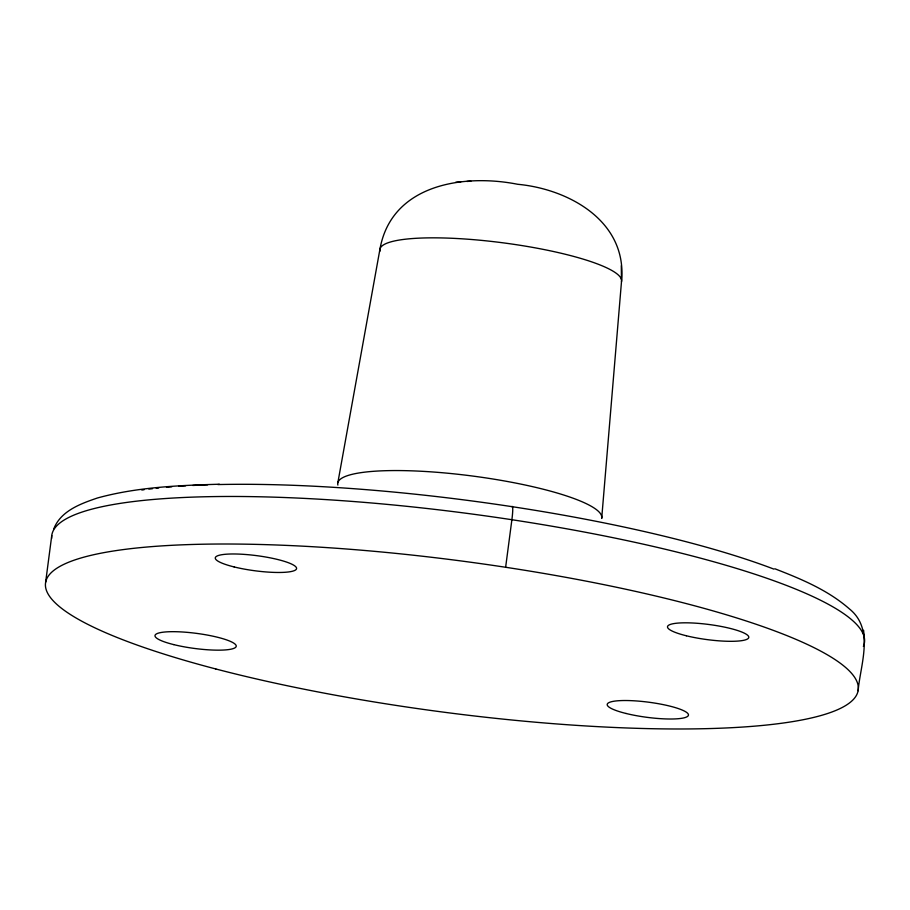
<?xml version="1.0" encoding="UTF-8"?>
<svg xmlns="http://www.w3.org/2000/svg" width="910" height="910" viewBox="0 0 910 910"><rect width="100%" height="100%" fill="white"/><g stroke="black" fill="none" stroke-linecap="round" stroke-linejoin="round"><path stroke-width="1.36" d="M337.837 482.778L379.971 249.033C391.596 184.059 464.077 173.628 517.699 184.286C569.137 189.064 627.707 221.505 621.496 281.656L601.692 518.427A133.144 24.718 7.5 0 0 469.253 475.611A133.144 24.718 7.5 0 0 337.883 485.098M45.636 582.241L51.756 535.558M505.63 567.26L511.886 519.724A16.266 1.729 -81.3 0 0 511.841 506.631M858.107 690.747C860.462 664.05 874.715 629.254 849.428 608.927C827.952 590.089 801.209 579.01 774.888 568.784M53.849 528.733C60.845 510.828 80.706 503.696 97.484 497.975C137.114 487.089 178.519 485.417 219.378 484.222M455.728 182.239L460.767 181.886M466.841 181.465L470.879 181.181M863.613 630.266L864.102 636.693M621.314 265.765L621.45 279.529M380.016 251.16A121.883 22.625 7.5 0 1 500.272 242.469A121.883 22.625 7.5 0 1 621.496 281.656M51.688 538.356A409.864 76.099 7.5 0 1 471.209 513.923A409.864 76.099 7.5 0 1 863.374 646.407M141.801 490.035A393.598 73.073 7.5 0 1 144.133 489.716M148.876 489.114A393.598 73.073 7.5 0 1 152.516 488.681M156.224 488.272A393.598 73.073 7.5 0 1 158.749 488.01M166.484 487.271A393.598 73.073 7.5 0 1 171.785 486.816M178.599 486.315A393.598 73.073 7.5 0 1 185.594 485.86M192.761 485.462A393.598 73.073 7.5 0 1 207.617 484.848M217.888 484.564A393.598 73.073 7.5 0 1 773.909 569.114M215.784 668.964A409.864 76.099 7.5 0 0 856.469 695.251A409.864 76.099 7.5 0 0 283.351 545.261A409.864 76.099 7.5 0 0 215.784 668.964M173.787 644.621A40.984 7.61 7.5 0 0 236.202 646.407A40.984 7.61 7.5 0 0 176.79 631.733A40.984 7.61 7.5 0 0 173.787 644.621M234.12 566.93A40.984 7.61 7.5 0 0 296.546 568.704A40.984 7.61 7.5 0 0 237.123 554.031A40.984 7.61 7.5 0 0 234.12 566.93M686.345 635.771A40.984 7.61 7.5 0 0 748.759 637.546A40.984 7.61 7.5 0 0 689.348 622.872A40.984 7.61 7.5 0 0 686.345 635.771M626 713.463A40.984 7.61 7.5 0 0 688.426 715.249A40.984 7.61 7.5 0 0 629.003 700.575A40.984 7.61 7.5 0 0 626 713.463"/></g></svg>
